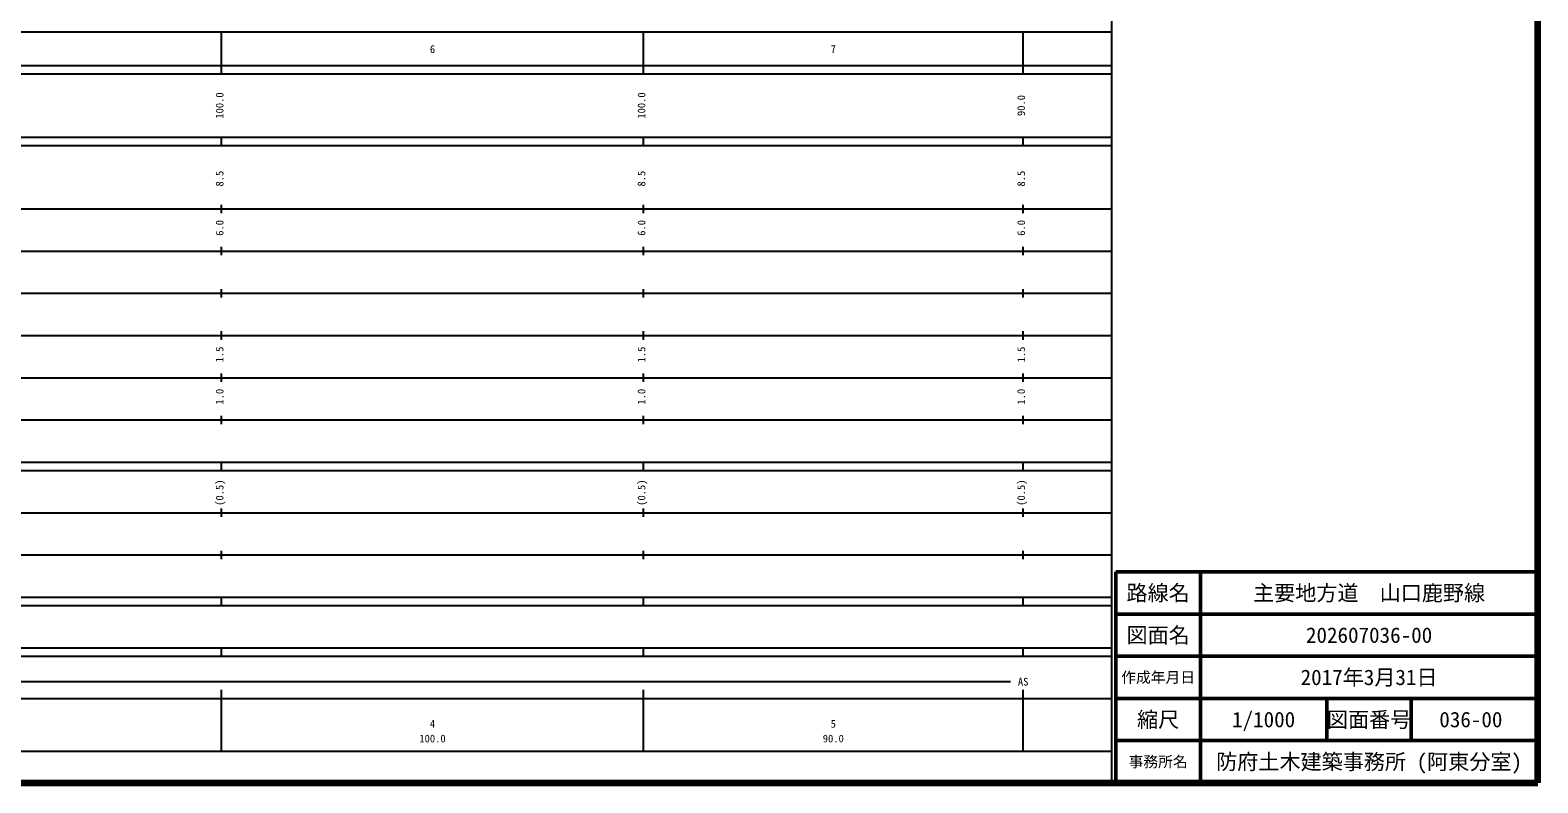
# Model space of a CAD drawing. Units: millimetres on the paper, enlarged 1000 times. Extents: x 40000 to 680000, y 20000 to 380000.
# Drawn here: x 322630 to 680000, y 20000 to 198357 of the extents above; entities that cross this region are included whole.
import ezdxf
from ezdxf.enums import TextEntityAlignment as Align

# ---------------------------------------------------------------- set-up
doc = ezdxf.new("R2010")
doc.units = ezdxf.units.MM
doc.header["$LTSCALE"] = 1000
for name, color, linetype, lineweight in [('M-TTL', 2, 'Continuous', 140), ('M-TTL-BAND', 7, 'Continuous', 25), ('M-TTL-FRAM', 2, 'Continuous', 50), ('M-TTL-LINE', 7, 'Continuous', 50)]:
    doc.layers.add(name, color=color, linetype=linetype, lineweight=lineweight)
doc.layers.add('M-TTL-TXT', color=7, linetype='Continuous')
doc.styles.add('ＭＳ ゴシック', font='')
doc.styles.get('ＭＳ ゴシック').set_extended_font_data('MS Gothic')

msp = doc.modelspace()

# ---------------------------------------------------------------- linework, layer by layer
at = {"layer": 'M-TTL'}
for p, q in [((680000, 20000), (680000, 380000)), ((40000, 20000), (680000, 20000))]:
    msp.add_line(p, q, dxfattribs=at)
at = {"layer": 'M-TTL-BAND'}
for p, q in [((579000, 20000), (579000, 370000)), ((68000, 198000), (579000, 198000)), ((368000, 188000), (368000, 198000)), ((468000, 188000), (468000, 198000)), ((558000, 188000), (558000, 198000)), ((40000, 190000), (579000, 190000)), ((40000, 188000), (579000, 188000)), ((40000, 173000), (579000, 173000)), ((368000, 171000), (368000, 173000)), ((468000, 171000), (468000, 173000)), ((558000, 171000), (558000, 173000)), ((40000, 171000), (579000, 171000)), ((40000, 156000), (579000, 156000)), ((368000, 155000), (368000, 157000)), ((468000, 155000), (468000, 157000)), ((558000, 155000), (558000, 157000)), ((368000, 145000), (368000, 147000)), ((468000, 145000), (468000, 147000)), ((558000, 145000), (558000, 147000)), ((46000, 146000), (579000, 146000)), ((52000, 136000), (579000, 136000)), ((368000, 135000), (368000, 137000)), ((468000, 135000), (468000, 137000)), ((558000, 135000), (558000, 137000)), ((46000, 126000), (579000, 126000)), ((368000, 125000), (368000, 127000)), ((468000, 125000), (468000, 127000)), ((558000, 125000), (558000, 127000)), ((52000, 116000), (579000, 116000)), ((368000, 115000), (368000, 117000)), ((468000, 115000), (468000, 117000)), ((558000, 115000), (558000, 117000)), ((46000, 106000), (579000, 106000)), ((368000, 105000), (368000, 107000)), ((468000, 105000), (468000, 107000)), ((558000, 105000), (558000, 107000)), ((40000, 96000), (579000, 96000)), ((40000, 94000), (579000, 94000)), ((368000, 94000), (368000, 96000)), ((468000, 94000), (468000, 96000)), ((558000, 94000), (558000, 96000)), ((49000, 84000), (579000, 84000)), ((368000, 83000), (368000, 85000)), ((468000, 83000), (468000, 85000)), ((558000, 83000), (558000, 85000)), ((40000, 74000), (579000, 74000)), ((368000, 73000), (368000, 75000)), ((468000, 73000), (468000, 75000)), ((558000, 73000), (558000, 75000)), ((40000, 64000), (579000, 64000)), ((40000, 62000), (579000, 62000)), ((368000, 62000), (368000, 64000)), ((468000, 62000), (468000, 64000)), ((558000, 62000), (558000, 64000)), ((40000, 52000), (579000, 52000)), ((368000, 50000), (368000, 52000)), ((468000, 50000), (468000, 52000)), ((558000, 50000), (558000, 52000)), ((40000, 50000), (579000, 50000)), ((71000, 44000), (555000, 44000)), ((40000, 40000), (579000, 40000)), ((368000, 27500), (368000, 42000)), ((468000, 27500), (468000, 42000)), ((558000, 27500), (558000, 42000)), ((68000, 27500), (579000, 27500))]:
    msp.add_line(p, q, dxfattribs=at)
at = {"layer": 'M-TTL-FRAM'}
for p, q in [((680000, 70000), (580000, 70000)), ((580000, 70000), (580000, 20000))]:
    msp.add_line(p, q, dxfattribs=at)
at = {"layer": 'M-TTL-LINE'}
for p, q in [((600000, 70000), (600000, 20000)), ((680000, 60000), (580000, 60000)), ((680000, 50000), (580000, 50000)), ((680000, 40000), (580000, 40000)), ((630000, 40000), (630000, 30000)), ((650000, 40000), (650000, 30000)), ((680000, 30000), (580000, 30000))]:
    msp.add_line(p, q, dxfattribs=at)

# ---------------------------------------------------------------- texts
at = {"layer": 'M-TTL-BAND', "style": 'ＭＳ ゴシック'}
for s, p in [('6', (418000, 192405)), ('7', (513000, 192405)), ('AS', (558000, 42500)), ('4', (418000, 32523)), ('5', (513000, 32523)), ('100.0', (418000, 29033)), ('90.0', (513000, 29033))]:
    msp.add_text(s, height=1833, dxfattribs=at).set_placement(p, align=Align.BOTTOM_CENTER)
for s, p in [('100.0', (369000, 180500)), ('100.0', (469000, 180500)), ('90.0', (559000, 180500)), ('8.5', (369000, 163174)), ('8.5', (469000, 163174)), ('8.5', (559000, 163174)), ('6.0', (369000, 151500)), ('6.0', (469000, 151500)), ('6.0', (559000, 151500)), ('1.5', (369000, 121500)), ('1.5', (469000, 121500)), ('1.5', (559000, 121500)), ('1.0', (369000, 111500)), ('1.0', (469000, 111500)), ('1.0', (559000, 111500)), ('(0.5)', (369000, 88764)), ('(0.5)', (469000, 88764)), ('(0.5)', (559000, 88764))]:
    msp.add_text(s, height=1833, rotation=90, dxfattribs=at).set_placement(p, align=Align.BOTTOM_CENTER)
at = {"layer": 'M-TTL-TXT', "style": 'ＭＳ ゴシック'}
for s, height, p in [('路線名', 3666, (590000, 65000)), ('路線名', 3666, (590000, 65000)), ('主要地方道\u3000山口鹿野線', 3666, (640000, 65000)), ('図面名', 3666, (590000, 55000)), ('図面名', 3666, (590000, 55000)), ('202607036-00', 3666, (640000, 55000)), ('作成年月日', 2566, (590000, 45000)), ('作成年月日', 2566, (590000, 45000)), ('2017年3月31日', 3666, (640000, 45000)), ('縮尺', 3666, (590000, 35000)), ('縮尺', 3666, (590000, 35000)), ('1/1000', 3666, (615000, 35000)), ('図面番号', 3666, (640000, 35000)), ('図面番号', 3666, (640000, 35000)), ('036-00', 3666, (664125, 35000)), ('事務所名', 2566, (590000, 25000)), ('事務所名', 2566, (590000, 25000)), ('防府土木建築事務所 (阿東分室)', 3666, (640000, 25000))]:
    msp.add_text(s, height=height, dxfattribs=at).set_placement(p, align=Align.MIDDLE_CENTER)

doc.saveas('drawing.dxf')
